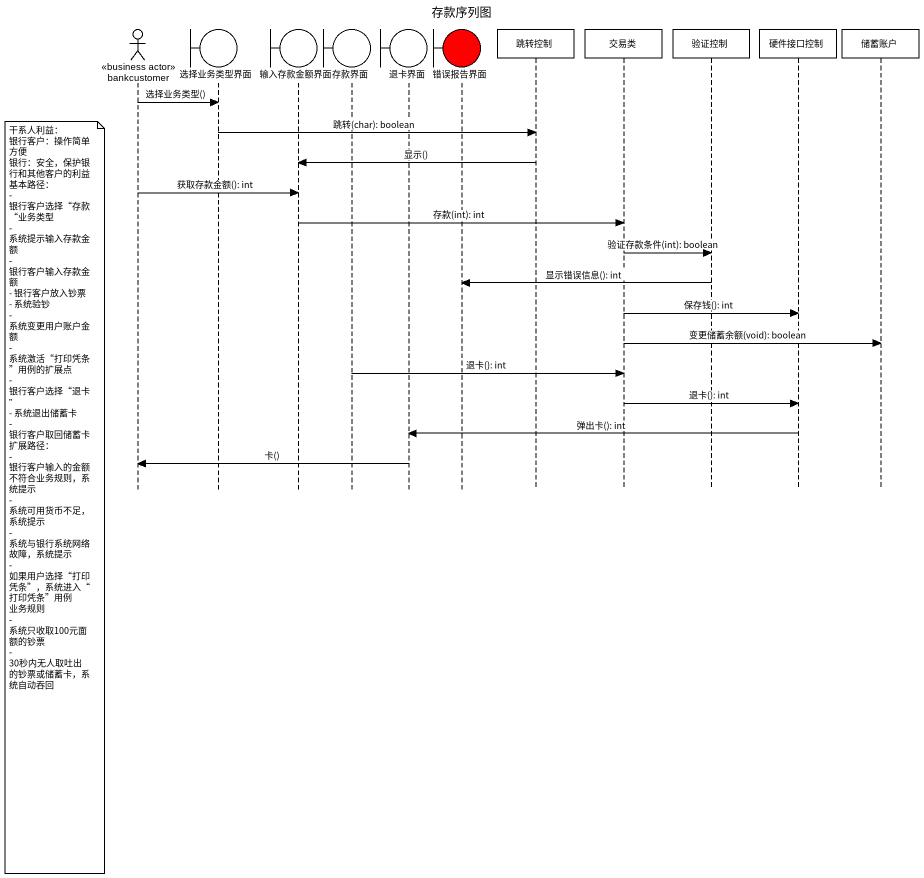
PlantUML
@startuml
title 存款序列图
hide footbox
actor bankcustomer <<business actor>>
boundary 选择业务类型界面
boundary 输入存款金额界面
boundary 存款界面
boundary 退卡界面
boundary 错误报告界面 #FF0000
participant 跳转控制
participant 交易类
participant 验证控制
participant 硬件接口控制
participant 储蓄账户

bankcustomer -> 选择业务类型界面 : 选择业务类型()
选择业务类型界面 -> 跳转控制 : 跳转(char): boolean
跳转控制 -> 输入存款金额界面 : 显示()
bankcustomer -> 输入存款金额界面 : 获取存款金额(): int
输入存款金额界面 -> 交易类 : 存款(int): int
交易类 -> 验证控制 : 验证存款条件(int): boolean
验证控制 -> 错误报告界面 : 显示错误信息(): int
交易类 -> 硬件接口控制 : 保存钱(): int
交易类 -> 储蓄账户 : 变更储蓄余额(void): boolean
存款界面 -> 交易类 : 退卡(): int
交易类 -> 硬件接口控制 : 退卡(): int
硬件接口控制 -> 退卡界面 : 弹出卡(): int
退卡界面 -> bankcustomer : 卡()
note left of bankcustomer
  干系人利益：
  银行客户：操作简单方便
  银行：安全，保护银行和其他客户的利益
  基本路径：
  - 银行客户选择“存款“业务类型
  - 系统提示输入存款金额
  - 银行客户输入存款金额
  - 银行客户放入钞票
  - 系统验钞
  - 系统变更用户账户金额
  - 系统激活“打印凭条”用例的扩展点
  - 银行客户选择“退卡”
  - 系统退出储蓄卡
  - 银行客户取回储蓄卡
  扩展路径：
  - 银行客户输入的金额不符合业务规则，系统提示
  - 系统可用货币不足，系统提示
  - 系统与银行系统网络故障，系统提示
  - 如果用户选择“打印凭条”，系统进入“打印凭条”用例
  业务规则
  - 系统只收取100元面额的钞票
  - 30秒内无人取吐出的钞票或储蓄卡，系统自动吞回
end note
@enduml
